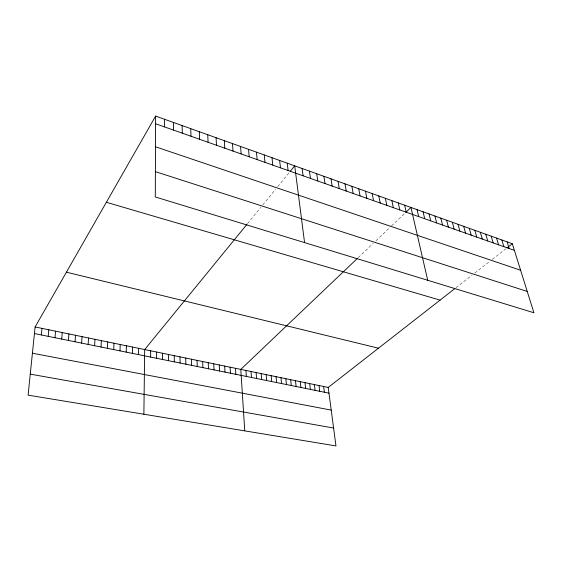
<?xml version="1.0" encoding="UTF-8"?>
<svg xmlns="http://www.w3.org/2000/svg" width="562" height="562" viewBox="0 0 562 562"><rect width="100%" height="100%" fill="white"/><g stroke="black" fill="none" stroke-linecap="round" stroke-linejoin="round"><path stroke-width="0.42" stroke-dasharray="2.81 2.11" d="M247.484 223.669L260.782 207.385M262.791 204.926L275.633 189.197M277.747 186.612L289.676 172.007M358.212 257.649L373.14 243.437M375.95 240.768L389.74 227.638M391.503 225.966L405.371 212.766M456.042 287.667L472.045 275.176M474.792 273.034L489.776 261.337M492.284 259.384L505.751 248.868"/><path stroke-width="0.84" d="M156.615 358.282L156.629 352.03M155.625 116.074L155.288 196.953L533.9 312.753L512.326 243.732L155.625 116.074L35.118 326.958L28.1 395.135L335.964 445.926L328.215 387.436L454.735 288.685M150.63 357.074L150.679 350.8M143.879 414.236L144.68 349.564L246.943 224.329M138.519 354.622L138.631 348.314M132.393 353.386L132.534 347.056M126.225 352.135L126.394 345.792M120.001 350.878L120.205 344.513M113.735 349.606L113.967 343.227M107.412 348.328L107.686 341.928M101.041 347.042L101.35 340.621M94.62 345.742L94.964 339.308M88.15 344.429L88.522 337.98M81.623 343.108L82.038 336.638M75.048 341.78L75.498 335.289M68.416 340.439L68.901 333.926M61.729 339.083L62.256 332.556M54.992 337.72L55.554 331.173M48.199 336.35L48.796 329.782M41.349 334.959L41.988 328.377M290.224 171.333L294.706 165.846L304.569 242.608M357.601 258.225L240.789 369.396L244.758 430.878M405.982 212.183L410.955 207.455L427.71 280.269M507.05 247.849L512.326 243.732M30.264 374.137L333.589 428.04M32.413 353.217L331.215 410.098M34.444 333.561L328.974 393.154M35.118 326.958L328.215 387.436M66.421 272.184L378.486 348.201M106.366 202.285L440.081 300.129M155.393 171.649L527.233 291.432M155.498 146.787L520.609 270.245M155.597 123.752L514.406 250.392M507.114 241.871L509.172 248.544M501.852 239.988L503.889 246.683M496.541 238.084L498.557 244.8M491.188 236.166L493.183 242.903M485.786 234.235L487.753 240.986M480.341 232.289L482.28 239.054M474.841 230.322L476.759 237.108M469.291 228.334L471.188 235.141M463.692 226.331L465.561 233.153M458.051 224.308L459.892 231.151M452.347 222.271L454.166 229.134M446.593 220.213L448.385 227.09M440.791 218.133L442.554 225.032M434.932 216.04L436.667 222.952M429.024 213.918L430.724 220.859M423.053 211.783L424.724 218.744M417.032 209.626L418.676 216.602M404.647 205.193L406.221 212.211M398.275 202.917L399.821 209.949M391.847 200.613L393.351 207.666M385.349 198.288L386.825 205.362M378.788 195.941L380.228 203.037M372.17 193.574L373.568 200.683M365.476 191.178L366.838 198.309M358.718 188.762L360.045 195.913M351.896 186.317L353.182 193.49M344.998 183.851L346.248 191.045M338.036 181.357L339.237 188.572M330.997 178.835L332.163 186.071M323.888 176.292L325.012 183.549M316.701 173.721L317.783 180.992M309.444 171.122L310.484 178.421M302.11 168.502L303.101 175.815M323.628 386.494L324.372 392.227M319.019 385.539L319.736 391.285M314.376 384.584L315.071 390.344M287.217 163.17L288.109 170.525M309.697 383.614L310.379 389.396M279.644 160.458L280.494 167.834M304.99 382.645L305.651 388.44M300.248 381.668L300.895 387.478M271.994 157.718L272.795 165.116M295.479 380.685L296.104 386.508M290.673 379.694L291.285 385.532M264.266 154.957L265.011 162.369M285.84 378.697L286.423 384.548M280.972 377.692L281.534 383.558M256.448 152.154L257.143 159.594M276.068 376.681L276.609 382.56M271.137 375.662L271.657 381.563M248.552 149.33L249.191 156.784M266.163 374.636L266.662 380.551M261.161 373.604L261.639 379.533M240.564 146.471L241.147 153.946M256.117 372.564L256.574 378.507M251.045 371.517L251.481 377.474M232.492 143.584L233.019 151.08M245.938 370.456L246.346 376.442M224.329 140.662L224.8 148.178M235.464 368.3L235.829 374.313M230.097 367.19L230.434 373.217M216.075 137.704L216.489 145.242M224.695 366.073L225.011 372.121M219.25 364.956L219.538 371.018M207.729 134.718L208.081 142.277M213.771 363.818L214.031 369.901M199.285 131.698L199.58 139.278M208.242 362.68L208.481 368.777M202.678 361.535L202.889 367.646M190.75 128.642L190.982 136.243M197.072 360.375L197.255 366.508M191.424 359.209L191.579 365.356M182.123 125.558L182.292 133.173M185.734 358.036L185.86 364.204M180.002 356.856L180.1 363.038M173.391 122.432L173.496 130.068M174.227 355.662L174.297 361.858M168.403 354.46L168.445 360.678M164.561 119.27L164.596 126.928M162.537 353.252L162.551 359.483"/></g></svg>
